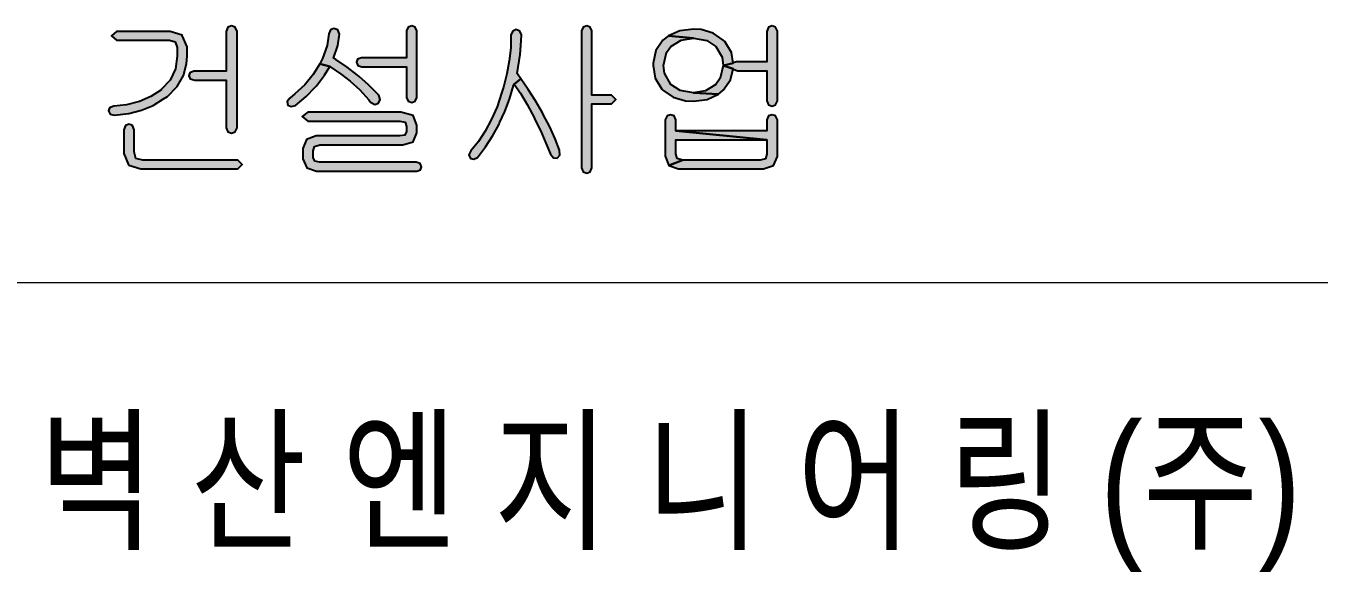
# Model space of a CAD drawing. Header units: inches. Extents: x 1131 to 1972, y 12 to 606.
# Drawn here: x 1891.9 to 1932.24, y 113.5 to 130.54 of the extents above; entities that cross this region are included whole.
import ezdxf

# ---------------------------------------------------------------- set-up
doc = ezdxf.new("R2010")
doc.units = ezdxf.units.IN
doc.header["$MEASUREMENT"] = 0
doc.layers.add('BG 0 -1', color=7, linetype='Continuous')
doc.layers.add('BG Default', color=7, linetype='Continuous')
doc.styles.add('Arial', font='arial.ttf')

msp = doc.modelspace()

# ---------------------------------------------------------------- hatches: boundary and pattern name
at = {"layer": 'BG Default', "linetype": 'Continuous'}
for points in [[(1896.37, 130.363), (1894.726, 130.363), (1894.572, 130.226), (1894.726, 130.09), (1896.379, 130.09), (1896.561, 130.036), (1896.624, 129.863), (1896.624, 129.591), (1896.57, 129.2), (1896.397, 128.846), (1896.116, 128.546), (1896.107, 128.528), (1895.798, 128.328), (1895.444, 128.174), (1895.035, 128.074), (1894.644, 128.028), (1894.508, 127.983), (1894.472, 127.883), (1894.526, 127.783), (1894.653, 127.747), (1895.108, 127.801), (1895.507, 127.901), (1895.87, 128.056), (1896.197, 128.255), (1896.316, 128.337), (1896.615, 128.646), (1896.815, 128.982), (1896.915, 129.354), (1896.933, 129.591), (1896.933, 129.881), (1896.779, 130.235), (1896.779, 130.245), (1896.406, 130.363)], [(1898.314, 130.535), (1898.205, 130.49), (1898.15, 130.363), (1898.15, 129.118), (1897.142, 129.118), (1897.015, 129.073), (1896.979, 128.973), (1897.024, 128.882), (1897.169, 128.837), (1898.15, 128.837), (1898.15, 127.356), (1898.205, 127.229), (1898.314, 127.184), (1898.432, 127.229), (1898.486, 127.356), (1898.486, 130.363), (1898.432, 130.49)], [(1903.936, 130.535), (1903.827, 130.49), (1903.772, 130.381), (1903.772, 129.536), (1902.374, 129.536), (1902.246, 129.5), (1902.21, 129.4), (1902.256, 129.3), (1902.383, 129.254), (1903.772, 129.254), (1903.772, 128.301), (1903.827, 128.183), (1903.936, 128.146), (1904.045, 128.183), (1904.099, 128.301), (1904.099, 130.381), (1904.045, 130.49)], [(1907.197, 130.417), (1907.088, 130.372), (1907.033, 130.254), (1907.024, 129.854), (1906.979, 129.445), (1906.906, 129.037), (1906.797, 128.628), (1906.742, 128.437), (1906.597, 128.01), (1906.424, 127.62), (1906.225, 127.256), (1906.016, 126.929), (1905.78, 126.639), (1905.716, 126.512), (1905.771, 126.403), (1905.87, 126.375), (1905.989, 126.43), (1906.243, 126.766), (1906.47, 127.111), (1906.661, 127.465), (1906.679, 127.511), (1906.842, 127.865), (1906.988, 128.246), (1907.115, 128.673), (1907.133, 128.719), (1907.342, 128.882), (1907.224, 129.046), (1907.287, 129.445), (1907.315, 129.645), (1907.351, 130.072), (1907.36, 130.254), (1907.306, 130.372)], [(1909.395, 130.535), (1909.286, 130.499), (1909.231, 130.381), (1909.231, 126.103), (1909.286, 125.985), (1909.395, 125.939), (1909.504, 125.985), (1909.558, 126.103), (1909.558, 128.101), (1910.167, 128.101), (1910.303, 128.237), (1910.167, 128.373), (1909.558, 128.373), (1909.558, 130.381), (1909.504, 130.499)], [(1915.18, 130.535), (1915.062, 130.49), (1915.017, 130.363), (1915.017, 129.418), (1914.072, 129.418), (1913.963, 129.382), (1913.963, 129.373), (1913.654, 129.3), (1913.963, 129.2), (1913.972, 129.182), (1914.099, 129.136), (1915.017, 129.136), (1915.017, 128.201), (1915.062, 128.074), (1915.18, 128.028), (1915.289, 128.074), (1915.344, 128.201), (1915.344, 130.372), (1915.289, 130.49)], [(1903.6, 127.847), (1900.693, 127.847), (1900.521, 127.71), (1900.693, 127.565), (1903.563, 127.565), (1903.727, 127.529), (1903.772, 127.393), (1903.772, 127.238), (1903.718, 127.129), (1903.563, 127.102), (1900.957, 127.102), (1900.657, 126.993), (1900.539, 126.711), (1900.539, 126.393), (1900.666, 126.103), (1900.966, 126.003), (1904.099, 126.003), (1904.208, 126.048), (1904.245, 126.139), (1904.199, 126.239), (1904.072, 126.284), (1901.057, 126.284), (1900.911, 126.312), (1900.866, 126.43), (1900.866, 126.639), (1900.902, 126.775), (1901.066, 126.82), (1903.663, 126.82), (1903.981, 126.92), (1904.099, 127.202), (1904.099, 127.438), (1903.981, 127.738)], [(1915.18, 127.765), (1915.062, 127.729), (1915.017, 127.601), (1915.017, 127.265), (1912.174, 127.265), (1915.017, 126.984), (1915.017, 126.53), (1914.971, 126.393), (1914.808, 126.348), (1912.383, 126.348), (1911.956, 126.185), (1912.256, 126.076), (1914.908, 126.076), (1915.226, 126.185), (1915.344, 126.457), (1915.344, 127.601), (1915.289, 127.729)], [(1895.117, 127.474), (1895.008, 127.429), (1894.953, 127.293), (1894.953, 126.557), (1895.098, 126.203), (1895.108, 126.194), (1895.489, 126.076), (1895.498, 126.076), (1898.514, 126.076), (1898.65, 126.212), (1898.514, 126.348), (1895.553, 126.348), (1895.335, 126.403), (1895.28, 126.602), (1895.28, 127.293), (1895.226, 127.429)]]:
    msp.add_hatch(color=3, dxfattribs=at).paths.add_polyline_path(points)
at = {"layer": 'BG Default', "linetype": 'ByBlock'}
for points in [[(1901.384, 129.264), (1901.747, 129.018), (1902.019, 128.809), (1902.319, 128.537), (1902.601, 128.228), (1902.655, 128.155), (1902.782, 128.083), (1902.9, 128.128), (1902.955, 128.237), (1902.91, 128.373), (1902.592, 128.691), (1902.301, 128.955), (1902.246, 129), (1901.919, 129.245), (1901.574, 129.482), (1901.493, 129.527), (1901.629, 129.918), (1901.683, 130.272), (1901.629, 130.408), (1901.511, 130.453), (1901.402, 130.408), (1901.347, 130.29), (1901.302, 129.918), (1901.157, 129.518), (1901.075, 129.354)], [(1913.963, 129.373), (1913.909, 129.709), (1913.7, 130.045), (1913.654, 130.09), (1913.345, 130.308), (1912.964, 130.426), (1912.728, 130.435), (1912.301, 130.381), (1911.947, 130.226), (1912.728, 130.154), (1913.146, 130.081), (1913.427, 129.89), (1913.618, 129.554), (1913.654, 129.3)], [(1911.947, 130.226), (1911.774, 130.09), (1911.556, 129.763), (1911.465, 129.373), (1911.465, 129.3), (1911.529, 128.9), (1911.738, 128.564), (1911.774, 128.528), (1912.092, 128.31), (1912.474, 128.201), (1912.728, 128.183), (1913.155, 128.237), (1913.509, 128.401), (1912.728, 128.446), (1912.31, 128.519), (1912.019, 128.71), (1911.82, 129.055), (1911.792, 129.3), (1911.883, 129.7), (1912.019, 129.89), (1912.337, 130.09), (1912.728, 130.154)], [(1901.075, 129.354), (1900.857, 129.018), (1900.603, 128.7), (1900.294, 128.419), (1900.13, 128.283), (1900.048, 128.174), (1900.076, 128.065), (1900.176, 128.019), (1900.312, 128.056), (1900.648, 128.337), (1900.929, 128.619), (1900.966, 128.664), (1901.22, 129), (1901.384, 129.264)], [(1913.509, 128.401), (1913.654, 128.528), (1913.881, 128.855), (1913.963, 129.2), (1913.654, 129.3), (1913.563, 128.909), (1913.427, 128.71), (1913.1, 128.51), (1912.728, 128.446)], [(1913.654, 129.3), (1913.563, 128.909), (1913.427, 128.71), (1913.1, 128.51), (1912.728, 128.446), (1913.509, 128.401), (1913.654, 128.528), (1913.881, 128.855), (1913.963, 129.2)], [(1907.133, 128.719), (1907.333, 128.437), (1907.542, 128.083), (1907.769, 127.656), (1907.769, 127.638), (1907.959, 127.256), (1908.123, 126.875), (1908.268, 126.53), (1908.359, 126.421), (1908.477, 126.412), (1908.559, 126.502), (1908.55, 126.657), (1908.414, 127.011), (1908.241, 127.383), (1908.032, 127.774), (1908.014, 127.819), (1907.796, 128.201), (1907.569, 128.555), (1907.342, 128.882)], [(1915.017, 126.984), (1912.174, 127.265), (1912.174, 127.601), (1912.119, 127.729), (1912.01, 127.765), (1911.901, 127.729), (1911.847, 127.601), (1911.847, 126.475), (1911.956, 126.185), (1912.383, 126.348), (1912.219, 126.403), (1912.174, 126.539), (1912.174, 126.984)]]:
    msp.add_hatch(color=3, dxfattribs=at).paths.add_polyline_path(points)

# ---------------------------------------------------------------- linework, layer by layer
at = {"layer": 'BG 0 -1', "color": 7, "linetype": 'Continuous', "lineweight": 9}
msp.add_line((1797.948, 122.53), (1947.215, 122.53), dxfattribs=at)
at = {"layer": 'BG 0 -1', "color": 3, "linetype": 'Continuous', "lineweight": 25}
for points in [[(1901.511, 130.453), (1901.402, 130.408), (1901.347, 130.29), (1901.302, 129.918), (1901.157, 129.518), (1901.075, 129.354), (1901.384, 129.264), (1901.747, 129.018), (1902.019, 128.809), (1902.319, 128.537), (1902.601, 128.228), (1902.655, 128.155), (1902.782, 128.083), (1902.9, 128.128), (1902.955, 128.237), (1902.91, 128.373), (1902.592, 128.691), (1902.301, 128.955), (1902.246, 129), (1901.919, 129.245), (1901.574, 129.482), (1901.493, 129.527), (1901.629, 129.918), (1901.683, 130.272), (1901.629, 130.408)], [(1912.728, 130.435), (1912.301, 130.381), (1911.947, 130.226), (1912.728, 130.154), (1913.146, 130.081), (1913.427, 129.89), (1913.618, 129.554), (1913.654, 129.3), (1913.963, 129.373), (1913.909, 129.709), (1913.7, 130.045), (1913.654, 130.09), (1913.345, 130.308), (1912.964, 130.426)], [(1911.947, 130.226), (1911.774, 130.09), (1911.556, 129.763), (1911.465, 129.373), (1911.465, 129.3), (1911.529, 128.9), (1911.738, 128.564), (1911.774, 128.528), (1912.092, 128.31), (1912.474, 128.201), (1912.728, 128.183), (1913.155, 128.237), (1913.509, 128.401), (1912.728, 128.446), (1912.31, 128.519), (1912.019, 128.71), (1911.82, 129.055), (1911.792, 129.3), (1911.883, 129.7), (1912.019, 129.89), (1912.337, 130.09), (1912.728, 130.154)], [(1901.075, 129.354), (1900.857, 129.018), (1900.603, 128.7), (1900.294, 128.419), (1900.13, 128.283), (1900.048, 128.174), (1900.076, 128.065), (1900.176, 128.019), (1900.312, 128.056), (1900.648, 128.337), (1900.929, 128.619), (1900.966, 128.664), (1901.22, 129), (1901.384, 129.264)], [(1913.654, 129.3), (1913.563, 128.909), (1913.427, 128.71), (1913.1, 128.51), (1912.728, 128.446), (1913.509, 128.401), (1913.654, 128.528), (1913.881, 128.855), (1913.963, 129.2)], [(1907.342, 128.882), (1907.133, 128.719), (1907.333, 128.437), (1907.542, 128.083), (1907.769, 127.656), (1907.769, 127.638), (1907.959, 127.256), (1908.123, 126.875), (1908.268, 126.53), (1908.359, 126.421), (1908.477, 126.412), (1908.559, 126.502), (1908.55, 126.657), (1908.414, 127.011), (1908.241, 127.383), (1908.032, 127.774), (1908.014, 127.819), (1907.796, 128.201), (1907.569, 128.555)], [(1912.01, 127.765), (1911.901, 127.729), (1911.847, 127.601), (1911.847, 126.475), (1911.956, 126.185), (1912.383, 126.348), (1912.219, 126.403), (1912.174, 126.539), (1912.174, 126.984), (1915.017, 126.984), (1912.174, 127.265), (1912.174, 127.601), (1912.119, 127.729)]]:
    msp.add_lwpolyline(points, close=True, dxfattribs=at)
at = {"layer": 'BG Default', "color": 3, "linetype": 'Continuous', "lineweight": 25}
for points in [[(1896.37, 130.363), (1894.726, 130.363), (1894.572, 130.226), (1894.726, 130.09), (1896.379, 130.09), (1896.561, 130.036), (1896.624, 129.863), (1896.624, 129.591), (1896.57, 129.2), (1896.397, 128.846), (1896.116, 128.546), (1896.107, 128.528), (1895.798, 128.328), (1895.444, 128.174), (1895.035, 128.074), (1894.644, 128.028), (1894.508, 127.983), (1894.472, 127.883), (1894.526, 127.783), (1894.653, 127.747), (1895.108, 127.801), (1895.507, 127.901), (1895.87, 128.056), (1896.197, 128.255), (1896.316, 128.337), (1896.615, 128.646), (1896.815, 128.982), (1896.915, 129.354), (1896.933, 129.591), (1896.933, 129.881), (1896.779, 130.235), (1896.779, 130.245), (1896.406, 130.363)], [(1898.314, 130.535), (1898.205, 130.49), (1898.15, 130.363), (1898.15, 129.118), (1897.142, 129.118), (1897.015, 129.073), (1896.979, 128.973), (1897.024, 128.882), (1897.169, 128.837), (1898.15, 128.837), (1898.15, 127.356), (1898.205, 127.229), (1898.314, 127.184), (1898.432, 127.229), (1898.486, 127.356), (1898.486, 130.363), (1898.432, 130.49)], [(1903.936, 130.535), (1903.827, 130.49), (1903.772, 130.381), (1903.772, 129.536), (1902.374, 129.536), (1902.246, 129.5), (1902.21, 129.4), (1902.256, 129.3), (1902.383, 129.254), (1903.772, 129.254), (1903.772, 128.301), (1903.827, 128.183), (1903.936, 128.146), (1904.045, 128.183), (1904.099, 128.301), (1904.099, 130.381), (1904.045, 130.49)], [(1907.197, 130.417), (1907.088, 130.372), (1907.033, 130.254), (1907.024, 129.854), (1906.979, 129.445), (1906.906, 129.037), (1906.797, 128.628), (1906.742, 128.437), (1906.597, 128.01), (1906.424, 127.62), (1906.225, 127.256), (1906.016, 126.929), (1905.78, 126.639), (1905.716, 126.512), (1905.771, 126.403), (1905.87, 126.375), (1905.989, 126.43), (1906.243, 126.766), (1906.47, 127.111), (1906.661, 127.465), (1906.679, 127.511), (1906.842, 127.865), (1906.988, 128.246), (1907.115, 128.673), (1907.133, 128.719), (1907.342, 128.882), (1907.224, 129.046), (1907.287, 129.445), (1907.315, 129.645), (1907.351, 130.072), (1907.36, 130.254), (1907.306, 130.372)], [(1909.395, 130.535), (1909.286, 130.499), (1909.231, 130.381), (1909.231, 126.103), (1909.286, 125.985), (1909.395, 125.939), (1909.504, 125.985), (1909.558, 126.103), (1909.558, 128.101), (1910.167, 128.101), (1910.303, 128.237), (1910.167, 128.373), (1909.558, 128.373), (1909.558, 130.381), (1909.504, 130.499)], [(1915.18, 130.535), (1915.062, 130.49), (1915.017, 130.363), (1915.017, 129.418), (1914.072, 129.418), (1913.963, 129.382), (1913.963, 129.373), (1913.654, 129.3), (1913.963, 129.2), (1913.972, 129.182), (1914.099, 129.136), (1915.017, 129.136), (1915.017, 128.201), (1915.062, 128.074), (1915.18, 128.028), (1915.289, 128.074), (1915.344, 128.201), (1915.344, 130.372), (1915.289, 130.49)], [(1903.6, 127.847), (1900.693, 127.847), (1900.521, 127.71), (1900.693, 127.565), (1903.563, 127.565), (1903.727, 127.529), (1903.772, 127.393), (1903.772, 127.238), (1903.718, 127.129), (1903.563, 127.102), (1900.957, 127.102), (1900.657, 126.993), (1900.539, 126.711), (1900.539, 126.393), (1900.666, 126.103), (1900.966, 126.003), (1904.099, 126.003), (1904.208, 126.048), (1904.245, 126.139), (1904.199, 126.239), (1904.072, 126.284), (1901.057, 126.284), (1900.911, 126.312), (1900.866, 126.43), (1900.866, 126.639), (1900.902, 126.775), (1901.066, 126.82), (1903.663, 126.82), (1903.981, 126.92), (1904.099, 127.202), (1904.099, 127.438), (1903.981, 127.738)], [(1915.18, 127.765), (1915.062, 127.729), (1915.017, 127.601), (1915.017, 127.265), (1912.174, 127.265), (1915.017, 126.984), (1915.017, 126.53), (1914.971, 126.393), (1914.808, 126.348), (1912.383, 126.348), (1911.956, 126.185), (1912.256, 126.076), (1914.908, 126.076), (1915.226, 126.185), (1915.344, 126.457), (1915.344, 127.601), (1915.289, 127.729)], [(1895.117, 127.474), (1895.008, 127.429), (1894.953, 127.293), (1894.953, 126.557), (1895.098, 126.203), (1895.108, 126.194), (1895.489, 126.076), (1895.498, 126.076), (1898.514, 126.076), (1898.65, 126.212), (1898.514, 126.348), (1895.553, 126.348), (1895.335, 126.403), (1895.28, 126.602), (1895.28, 127.293), (1895.226, 127.429)]]:
    msp.add_lwpolyline(points, close=True, dxfattribs=at)
at = {"layer": 'BG Default', "color": 7, "linetype": 'Continuous', "lineweight": 0}
for points in [[(1901.384, 129.264), (1901.747, 129.018), (1902.019, 128.809), (1902.319, 128.537), (1902.601, 128.228), (1902.655, 128.155), (1902.782, 128.083), (1902.9, 128.128), (1902.955, 128.237), (1902.91, 128.373), (1902.592, 128.691), (1902.301, 128.955), (1902.246, 129), (1901.919, 129.245), (1901.574, 129.482), (1901.493, 129.527), (1901.629, 129.918), (1901.683, 130.272), (1901.629, 130.408), (1901.511, 130.453), (1901.402, 130.408), (1901.347, 130.29), (1901.302, 129.918), (1901.157, 129.518), (1901.075, 129.354)], [(1913.963, 129.373), (1913.909, 129.709), (1913.7, 130.045), (1913.654, 130.09), (1913.345, 130.308), (1912.964, 130.426), (1912.728, 130.435), (1912.301, 130.381), (1911.947, 130.226), (1912.728, 130.154), (1913.146, 130.081), (1913.427, 129.89), (1913.618, 129.554), (1913.654, 129.3)], [(1911.947, 130.226), (1911.774, 130.09), (1911.556, 129.763), (1911.465, 129.373), (1911.465, 129.3), (1911.529, 128.9), (1911.738, 128.564), (1911.774, 128.528), (1912.092, 128.31), (1912.474, 128.201), (1912.728, 128.183), (1913.155, 128.237), (1913.509, 128.401), (1912.728, 128.446), (1912.31, 128.519), (1912.019, 128.71), (1911.82, 129.055), (1911.792, 129.3), (1911.883, 129.7), (1912.019, 129.89), (1912.337, 130.09), (1912.728, 130.154)], [(1901.075, 129.354), (1900.857, 129.018), (1900.603, 128.7), (1900.294, 128.419), (1900.13, 128.283), (1900.048, 128.174), (1900.076, 128.065), (1900.176, 128.019), (1900.312, 128.056), (1900.648, 128.337), (1900.929, 128.619), (1900.966, 128.664), (1901.22, 129), (1901.384, 129.264)], [(1913.509, 128.401), (1913.654, 128.528), (1913.881, 128.855), (1913.963, 129.2), (1913.654, 129.3), (1913.563, 128.909), (1913.427, 128.71), (1913.1, 128.51), (1912.728, 128.446)], [(1913.654, 129.3), (1913.563, 128.909), (1913.427, 128.71), (1913.1, 128.51), (1912.728, 128.446), (1913.509, 128.401), (1913.654, 128.528), (1913.881, 128.855), (1913.963, 129.2)], [(1907.133, 128.719), (1907.333, 128.437), (1907.542, 128.083), (1907.769, 127.656), (1907.769, 127.638), (1907.959, 127.256), (1908.123, 126.875), (1908.268, 126.53), (1908.359, 126.421), (1908.477, 126.412), (1908.559, 126.502), (1908.55, 126.657), (1908.414, 127.011), (1908.241, 127.383), (1908.032, 127.774), (1908.014, 127.819), (1907.796, 128.201), (1907.569, 128.555), (1907.342, 128.882)], [(1915.017, 126.984), (1912.174, 127.265), (1912.174, 127.601), (1912.119, 127.729), (1912.01, 127.765), (1911.901, 127.729), (1911.847, 127.601), (1911.847, 126.475), (1911.956, 126.185), (1912.383, 126.348), (1912.219, 126.403), (1912.174, 126.539), (1912.174, 126.984)]]:
    msp.add_lwpolyline(points, close=True, dxfattribs=at)

# ---------------------------------------------------------------- texts
at = {"layer": 'BG 0 -1', "color": 7, "style": 'Arial', "width": 0.808848}
msp.add_text('벽 산 엔 지 니 어 링 (주)', height=3.5574, dxfattribs=at).set_placement((1892.309, 114.568))

doc.saveas('drawing.dxf')
